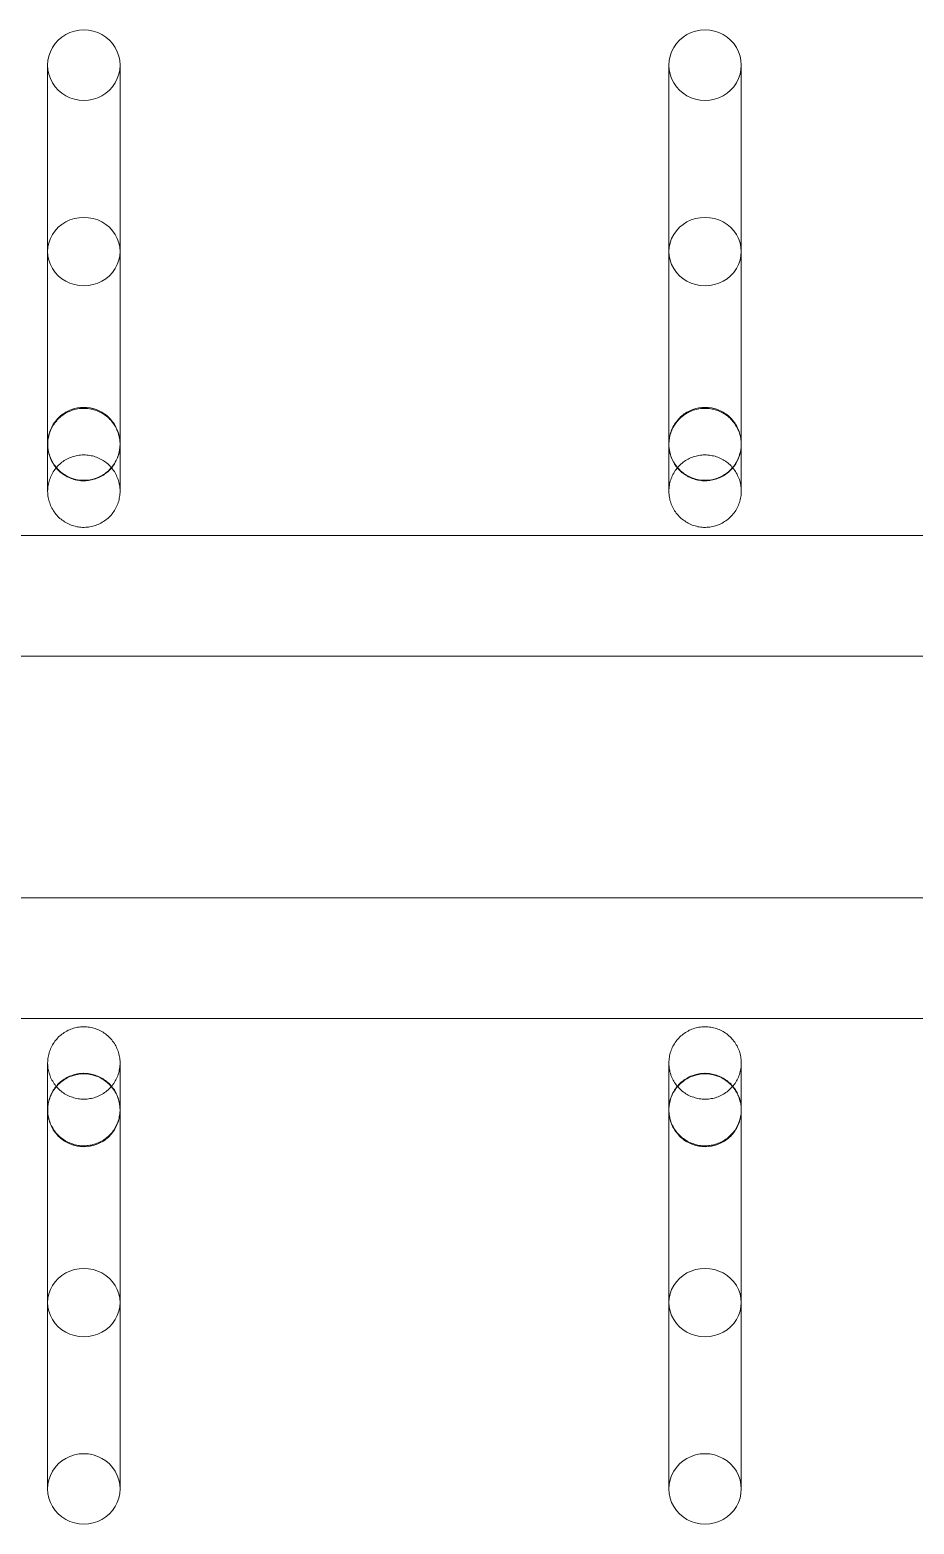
# Model space of a CAD drawing. Header units: millimetres. Extents: x -32954 to 151739, y -65671 to 56243.
# Drawn here: x -8346.2 to -8272.9, y -451.1 to -327.3 of the extents above; entities that cross this region are included whole.
import ezdxf

# ---------------------------------------------------------------- set-up
doc = ezdxf.new("R2010")
doc.units = ezdxf.units.MM
doc.layers.add('M-EQPM', color=7, linetype='Continuous', lineweight=9)

# ---------------------------------------------------------------- blocks, each defined once
blk = doc.blocks.new('М90_Вешалка гардеробная - М90_2_Вешалка гардеробная 38 крючков-8001155-О_ТХ_01')
at = {"layer": 'M-EQPM'}
for p, q in [((179.7, 59.49), (179.7, 57.21)), ((185.7, 57.21), (185.7, 59.49)), ((231.19, 59.49), (231.19, 57.21)), ((237.19, 57.21), (237.19, 59.49)), ((980, 20.52), (-980, 20.52)), ((-980, 20.52), (980, 20.52)), ((980, 20.52), (-980, 20.52)), ((-980, 20.52), (980, 20.52)), ((980, 10.52), (-980, 10.52)), ((-980, 10.52), (980, 10.52)), ((-980, -9.48), (980, -9.48)), ((-980, -9.48), (980, -9.48)), ((-980, -19.48), (980, -19.48)), ((-980, -19.48), (980, -19.48)), ((-980, -19.48), (980, -19.48)), ((-980, -19.48), (980, -19.48)), ((179.7, -56.17), (179.7, -58.45)), ((185.7, -58.45), (185.7, -56.17)), ((231.19, -56.17), (231.19, -58.45)), ((237.19, -58.45), (237.19, -56.17))]:
    blk.add_line(p, q, dxfattribs=at)
at = {"layer": 'M-EQPM', "flags": 128}
for points in [[(179.7, 28.06), (179.7, 28.08), (179.7, 28.11), (179.7, 28.17), (179.7, 28.25), (179.7, 28.36), (179.7, 28.49), (179.7, 28.64), (179.7, 28.81), (179.7, 29.01), (179.7, 29.23), (179.7, 29.47), (179.7, 29.73), (179.7, 30.02), (179.7, 30.32), (179.7, 30.64), (179.7, 30.99), (179.7, 31.35), (179.7, 31.73), (179.7, 32.13), (179.7, 32.54), (179.7, 32.97), (179.7, 33.42), (179.7, 33.88), (179.7, 34.36), (179.7, 34.85), (179.7, 35.35), (179.7, 35.87), (179.7, 36.4), (179.7, 36.93), (179.7, 37.48), (179.7, 38.03), (179.7, 38.6), (179.7, 39.17), (179.7, 39.74), (179.7, 40.32), (179.7, 40.9), (179.7, 41.49), (179.7, 42.08), (179.7, 42.67), (179.7, 43.26), (179.7, 43.85), (179.7, 44.44), (179.7, 45.02), (179.7, 45.61), (179.7, 46.18), (179.7, 46.76), (179.7, 47.32), (179.7, 47.88), (179.7, 48.43), (179.7, 48.97), (179.7, 49.51), (179.7, 50.03), (179.7, 50.54), (179.7, 51.04), (179.7, 51.52), (179.7, 51.99), (179.7, 52.45), (179.7, 52.89), (179.7, 53.31), (179.7, 53.72), (179.7, 54.11), (179.7, 54.48), (179.7, 54.83), (179.7, 55.17), (179.7, 55.48), (179.7, 55.78), (179.7, 56.05), (179.7, 56.3), (179.7, 56.53), (179.7, 56.74), (179.7, 56.93), (179.7, 57.09), (179.7, 57.21)], [(185.7, 57.21), (185.7, 57.06), (185.7, 56.89), (185.7, 56.7), (185.7, 56.49), (185.7, 56.25), (185.7, 56), (185.7, 55.72), (185.7, 55.42), (185.7, 55.1), (185.7, 54.76), (185.7, 54.41), (185.7, 54.03), (185.7, 53.64), (185.7, 53.23), (185.7, 52.8), (185.7, 52.36), (185.7, 51.9), (185.7, 51.42), (185.7, 50.94), (185.7, 50.44), (185.7, 49.92), (185.7, 49.4), (185.7, 48.87), (185.7, 48.32), (185.7, 47.77), (185.7, 47.21), (185.7, 46.64), (185.7, 46.07), (185.7, 45.49), (185.7, 44.91), (185.7, 44.32), (185.7, 43.73), (185.7, 43.14), (185.7, 42.55), (185.7, 41.96), (185.7, 41.37), (185.7, 40.79), (185.7, 40.2), (185.7, 39.62), (185.7, 39.05), (185.7, 38.48), (185.7, 37.92), (185.7, 37.37), (185.7, 36.82), (185.7, 36.29), (185.7, 35.76), (185.7, 35.25), (185.7, 34.75), (185.7, 34.26), (185.7, 33.79), (185.7, 33.33), (185.7, 32.89), (185.7, 32.46), (185.7, 32.04), (185.7, 31.65), (185.7, 31.27), (185.7, 30.91), (185.7, 30.58), (185.7, 30.26), (185.7, 29.96), (185.7, 29.68), (185.7, 29.42), (185.7, 29.18), (185.7, 28.97), (185.7, 28.78), (185.7, 28.61), (185.7, 28.46), (185.7, 28.33), (185.7, 28.23), (185.7, 28.16), (185.7, 28.1), (185.7, 28.07), (185.7, 28.06)], [(231.19, 28.06), (231.19, 28.08), (231.19, 28.11), (231.19, 28.17), (231.19, 28.25), (231.19, 28.36), (231.19, 28.49), (231.19, 28.64), (231.19, 28.81), (231.19, 29.01), (231.19, 29.23), (231.19, 29.47), (231.19, 29.73), (231.19, 30.02), (231.19, 30.32), (231.19, 30.64), (231.19, 30.99), (231.19, 31.35), (231.19, 31.73), (231.19, 32.13), (231.19, 32.54), (231.19, 32.97), (231.19, 33.42), (231.19, 33.88), (231.19, 34.36), (231.19, 34.85), (231.19, 35.35), (231.19, 35.87), (231.19, 36.4), (231.19, 36.93), (231.19, 37.48), (231.19, 38.03), (231.19, 38.6), (231.19, 39.17), (231.19, 39.74), (231.19, 40.32), (231.19, 40.9), (231.19, 41.49), (231.19, 42.08), (231.19, 42.67), (231.19, 43.26), (231.19, 43.85), (231.19, 44.44), (231.19, 45.02), (231.19, 45.61), (231.19, 46.18), (231.19, 46.76), (231.19, 47.32), (231.19, 47.88), (231.19, 48.43), (231.19, 48.97), (231.19, 49.51), (231.19, 50.03), (231.19, 50.54), (231.19, 51.04), (231.19, 51.52), (231.19, 51.99), (231.19, 52.45), (231.19, 52.89), (231.19, 53.31), (231.19, 53.72), (231.19, 54.11), (231.19, 54.48), (231.19, 54.83), (231.19, 55.17), (231.19, 55.48), (231.19, 55.78), (231.19, 56.05), (231.19, 56.3), (231.19, 56.53), (231.19, 56.74), (231.19, 56.93), (231.19, 57.09), (231.19, 57.21)], [(237.19, 57.21), (237.19, 57.06), (237.19, 56.89), (237.19, 56.7), (237.19, 56.49), (237.19, 56.25), (237.19, 56), (237.19, 55.72), (237.19, 55.42), (237.19, 55.1), (237.19, 54.76), (237.19, 54.41), (237.19, 54.03), (237.19, 53.64), (237.19, 53.23), (237.19, 52.8), (237.19, 52.36), (237.19, 51.9), (237.19, 51.42), (237.19, 50.94), (237.19, 50.44), (237.19, 49.92), (237.19, 49.4), (237.19, 48.87), (237.19, 48.32), (237.19, 47.77), (237.19, 47.21), (237.19, 46.64), (237.19, 46.07), (237.19, 45.49), (237.19, 44.91), (237.19, 44.32), (237.19, 43.73), (237.19, 43.14), (237.19, 42.55), (237.19, 41.96), (237.19, 41.37), (237.19, 40.79), (237.19, 40.2), (237.19, 39.62), (237.19, 39.05), (237.19, 38.48), (237.19, 37.92), (237.19, 37.37), (237.19, 36.82), (237.19, 36.29), (237.19, 35.76), (237.19, 35.25), (237.19, 34.75), (237.19, 34.26), (237.19, 33.79), (237.19, 33.33), (237.19, 32.89), (237.19, 32.46), (237.19, 32.04), (237.19, 31.65), (237.19, 31.27), (237.19, 30.91), (237.19, 30.58), (237.19, 30.26), (237.19, 29.96), (237.19, 29.68), (237.19, 29.42), (237.19, 29.18), (237.19, 28.97), (237.19, 28.78), (237.19, 28.61), (237.19, 28.46), (237.19, 28.33), (237.19, 28.23), (237.19, 28.16), (237.19, 28.1), (237.19, 28.07), (237.19, 28.06)], [(179.7, 44.05), (179.7, 39.66), (179.7, 35.81), (179.7, 32.51), (179.7, 29.75), (179.7, 27.54), (179.7, 25.89), (179.7, 24.79), (179.7, 24.26), (179.7, 24.2)], [(185.7, 24.2), (185.7, 24.48), (185.7, 25.32), (185.7, 26.72), (185.7, 28.68), (185.7, 31.19), (185.7, 34.25), (185.7, 37.86), (185.7, 42), (185.7, 44.05)], [(231.19, 44.05), (231.19, 39.66), (231.19, 35.81), (231.19, 32.51), (231.19, 29.75), (231.19, 27.54), (231.19, 25.89), (231.19, 24.79), (231.19, 24.26), (231.19, 24.2)], [(237.19, 24.2), (237.19, 24.48), (237.19, 25.32), (237.19, 26.72), (237.19, 28.68), (237.19, 31.19), (237.19, 34.25), (237.19, 37.86), (237.19, 42), (237.19, 44.05)], [(179.7, 28.06), (179.71, 28.18), (179.71, 28.3), (179.72, 28.42), (179.74, 28.54), (179.76, 28.66), (179.79, 28.78), (179.82, 28.89), (179.85, 29.01), (179.9, 29.12), (179.94, 29.23), (179.99, 29.34), (180.04, 29.45), (180.1, 29.55), (180.16, 29.66), (180.23, 29.76), (180.3, 29.86), (180.37, 29.95), (180.45, 30.04), (180.53, 30.13), (180.61, 30.22), (180.7, 30.3), (180.79, 30.38), (180.89, 30.45), (180.98, 30.52), (181.08, 30.59), (181.18, 30.65), (181.29, 30.71), (181.4, 30.76), (181.5, 30.81), (181.62, 30.86), (181.73, 30.9), (181.84, 30.94), (181.96, 30.97), (182.07, 31), (182.19, 31.02), (182.31, 31.04), (182.43, 31.05), (182.55, 31.06), (182.67, 31.06), (182.7, 31.06)], [(182.7, 31.06), (182.82, 31.06), (182.94, 31.05), (183.06, 31.04), (183.18, 31.03), (183.3, 31), (183.42, 30.98), (183.53, 30.95), (183.65, 30.91), (183.76, 30.87), (183.87, 30.83), (183.98, 30.78), (184.09, 30.72), (184.19, 30.67), (184.3, 30.61), (184.4, 30.54), (184.49, 30.47), (184.59, 30.4), (184.68, 30.32), (184.77, 30.24), (184.85, 30.15), (184.94, 30.07), (185.01, 29.97), (185.09, 29.88), (185.16, 29.78), (185.23, 29.68), (185.29, 29.58), (185.35, 29.48), (185.4, 29.37), (185.45, 29.26), (185.5, 29.15), (185.54, 29.04), (185.58, 28.92), (185.61, 28.81), (185.64, 28.69), (185.66, 28.57), (185.68, 28.45), (185.69, 28.34), (185.7, 28.22), (185.7, 28.1), (185.7, 28.06)], [(231.19, 28.06), (231.19, 28.18), (231.2, 28.3), (231.21, 28.42), (231.23, 28.54), (231.25, 28.66), (231.28, 28.78), (231.31, 28.89), (231.34, 29.01), (231.38, 29.12), (231.43, 29.23), (231.47, 29.34), (231.53, 29.45), (231.59, 29.55), (231.65, 29.66), (231.71, 29.76), (231.78, 29.86), (231.86, 29.95), (231.93, 30.04), (232.01, 30.13), (232.1, 30.22), (232.19, 30.3), (232.28, 30.38), (232.37, 30.45), (232.47, 30.52), (232.57, 30.59), (232.67, 30.65), (232.78, 30.71), (232.88, 30.76), (232.99, 30.81), (233.1, 30.86), (233.21, 30.9), (233.33, 30.94), (233.44, 30.97), (233.56, 31), (233.68, 31.02), (233.8, 31.04), (233.92, 31.05), (234.04, 31.06), (234.16, 31.06), (234.19, 31.06)], [(234.19, 31.06), (234.31, 31.06), (234.43, 31.05), (234.55, 31.04), (234.67, 31.03), (234.79, 31), (234.9, 30.98), (235.02, 30.95), (235.13, 30.91), (235.25, 30.87), (235.36, 30.83), (235.47, 30.78), (235.57, 30.72), (235.68, 30.67), (235.78, 30.61), (235.88, 30.54), (235.98, 30.47), (236.08, 30.4), (236.17, 30.32), (236.26, 30.24), (236.34, 30.15), (236.42, 30.07), (236.5, 29.97), (236.58, 29.88), (236.65, 29.78), (236.71, 29.68), (236.78, 29.58), (236.84, 29.48), (236.89, 29.37), (236.94, 29.26), (236.99, 29.15), (237.03, 29.04), (237.06, 28.92), (237.1, 28.81), (237.12, 28.69), (237.15, 28.57), (237.16, 28.45), (237.18, 28.34), (237.19, 28.22), (237.19, 28.1), (237.19, 28.06)], [(179.7, 28.12), (179.7, 28.08), (179.7, 28.06)], [(179.7, 24.2), (179.7, 24.48), (179.7, 25.32), (179.7, 26.72), (179.7, 28.12)], [(182.7, 25.06), (182.58, 25.07), (182.46, 25.07), (182.34, 25.09), (182.22, 25.1), (182.11, 25.12), (181.99, 25.15), (181.87, 25.18), (181.76, 25.22), (181.65, 25.26), (181.53, 25.3), (181.42, 25.35), (181.32, 25.4), (181.21, 25.46), (181.11, 25.52), (181.01, 25.59), (180.91, 25.66), (180.82, 25.73), (180.72, 25.81), (180.64, 25.89), (180.55, 25.97), (180.47, 26.06), (180.39, 26.15), (180.32, 26.25), (180.25, 26.34), (180.18, 26.44), (180.12, 26.54), (180.06, 26.65), (180, 26.76), (179.95, 26.87), (179.91, 26.98), (179.87, 27.09), (179.83, 27.2), (179.8, 27.32), (179.77, 27.44), (179.75, 27.55), (179.73, 27.67), (179.72, 27.79), (179.71, 27.91), (179.7, 28.03), (179.7, 28.06)], [(185.7, 28.06), (185.7, 27.94), (185.69, 27.82), (185.68, 27.7), (185.66, 27.59), (185.64, 27.47), (185.62, 27.35), (185.59, 27.23), (185.55, 27.12), (185.51, 27.01), (185.47, 26.9), (185.42, 26.79), (185.36, 26.68), (185.31, 26.57), (185.24, 26.47), (185.18, 26.37), (185.11, 26.27), (185.04, 26.18), (184.96, 26.09), (184.88, 26), (184.79, 25.91), (184.71, 25.83), (184.61, 25.75), (184.52, 25.68), (184.42, 25.61), (184.32, 25.54), (184.22, 25.48), (184.12, 25.42), (184.01, 25.36), (183.9, 25.31), (183.79, 25.27), (183.68, 25.23), (183.56, 25.19), (183.45, 25.16), (183.33, 25.13), (183.21, 25.11), (183.09, 25.09), (182.97, 25.08), (182.86, 25.07), (182.74, 25.06), (182.7, 25.06)], [(185.7, 28.06), (185.7, 28.08), (185.7, 28.11), (185.7, 28.12)], [(185.7, 28.12), (185.7, 26.31), (185.7, 25.05), (185.7, 24.36), (185.7, 24.2)], [(231.19, 28.12), (231.19, 28.08), (231.19, 28.06)], [(231.19, 24.2), (231.19, 24.48), (231.19, 25.32), (231.19, 26.72), (231.19, 28.12)], [(234.19, 25.06), (234.07, 25.07), (233.95, 25.07), (233.83, 25.09), (233.71, 25.1), (233.59, 25.12), (233.48, 25.15), (233.36, 25.18), (233.25, 25.22), (233.13, 25.26), (233.02, 25.3), (232.91, 25.35), (232.8, 25.4), (232.7, 25.46), (232.6, 25.52), (232.5, 25.59), (232.4, 25.66), (232.3, 25.73), (232.21, 25.81), (232.12, 25.89), (232.04, 25.97), (231.96, 26.06), (231.88, 26.15), (231.8, 26.25), (231.73, 26.34), (231.66, 26.44), (231.6, 26.54), (231.54, 26.65), (231.49, 26.76), (231.44, 26.87), (231.39, 26.98), (231.35, 27.09), (231.32, 27.2), (231.28, 27.32), (231.26, 27.44), (231.23, 27.55), (231.21, 27.67), (231.2, 27.79), (231.19, 27.91), (231.19, 28.03), (231.19, 28.06)], [(237.19, 28.06), (237.19, 27.94), (237.18, 27.82), (237.17, 27.7), (237.15, 27.59), (237.13, 27.47), (237.1, 27.35), (237.07, 27.23), (237.04, 27.12), (237, 27.01), (236.95, 26.9), (236.9, 26.79), (236.85, 26.68), (236.79, 26.57), (236.73, 26.47), (236.67, 26.37), (236.6, 26.27), (236.52, 26.18), (236.44, 26.09), (236.36, 26), (236.28, 25.91), (236.19, 25.83), (236.1, 25.75), (236.01, 25.68), (235.91, 25.61), (235.81, 25.54), (235.71, 25.48), (235.6, 25.42), (235.5, 25.36), (235.39, 25.31), (235.28, 25.27), (235.16, 25.23), (235.05, 25.19), (234.93, 25.16), (234.82, 25.13), (234.7, 25.11), (234.58, 25.09), (234.46, 25.08), (234.34, 25.07), (234.22, 25.06), (234.19, 25.06)], [(237.19, 28.06), (237.19, 28.08), (237.19, 28.11), (237.19, 28.12)], [(237.19, 28.12), (237.19, 26.31), (237.19, 25.05), (237.19, 24.36), (237.19, 24.2)], [(179.7, 24.2), (179.71, 24.32), (179.71, 24.44), (179.72, 24.56), (179.74, 24.68), (179.76, 24.8), (179.79, 24.92), (179.82, 25.03), (179.85, 25.15), (179.9, 25.26), (179.94, 25.37), (179.99, 25.48), (180.04, 25.59), (180.1, 25.69), (180.16, 25.8), (180.23, 25.9), (180.3, 25.99), (180.37, 26.09), (180.45, 26.18), (180.53, 26.27), (180.61, 26.35), (180.7, 26.44), (180.79, 26.51), (180.89, 26.59), (180.98, 26.66), (181.08, 26.73), (181.18, 26.79), (181.29, 26.85), (181.4, 26.9), (181.5, 26.95), (181.62, 27), (181.73, 27.04), (181.84, 27.08), (181.96, 27.11), (182.07, 27.14), (182.19, 27.16), (182.31, 27.18), (182.43, 27.19), (182.55, 27.2), (182.67, 27.2), (182.7, 27.2)], [(182.7, 27.2), (182.82, 27.2), (182.94, 27.19), (183.06, 27.18), (183.18, 27.16), (183.3, 27.14), (183.42, 27.12), (183.53, 27.09), (183.65, 27.05), (183.76, 27.01), (183.87, 26.97), (183.98, 26.92), (184.09, 26.86), (184.19, 26.81), (184.3, 26.74), (184.4, 26.68), (184.49, 26.61), (184.59, 26.54), (184.68, 26.46), (184.77, 26.38), (184.85, 26.29), (184.94, 26.2), (185.01, 26.11), (185.09, 26.02), (185.16, 25.92), (185.23, 25.82), (185.29, 25.72), (185.35, 25.62), (185.4, 25.51), (185.45, 25.4), (185.5, 25.29), (185.54, 25.18), (185.58, 25.06), (185.61, 24.95), (185.64, 24.83), (185.66, 24.71), (185.68, 24.59), (185.69, 24.47), (185.7, 24.35), (185.7, 24.23), (185.7, 24.2)], [(231.19, 24.2), (231.19, 24.32), (231.2, 24.44), (231.21, 24.56), (231.23, 24.68), (231.25, 24.8), (231.28, 24.92), (231.31, 25.03), (231.34, 25.15), (231.38, 25.26), (231.43, 25.37), (231.47, 25.48), (231.53, 25.59), (231.59, 25.69), (231.65, 25.8), (231.71, 25.9), (231.78, 25.99), (231.86, 26.09), (231.93, 26.18), (232.01, 26.27), (232.1, 26.35), (232.19, 26.44), (232.28, 26.51), (232.37, 26.59), (232.47, 26.66), (232.57, 26.73), (232.67, 26.79), (232.78, 26.85), (232.88, 26.9), (232.99, 26.95), (233.1, 27), (233.21, 27.04), (233.33, 27.08), (233.44, 27.11), (233.56, 27.14), (233.68, 27.16), (233.8, 27.18), (233.92, 27.19), (234.04, 27.2), (234.16, 27.2), (234.19, 27.2)], [(234.19, 27.2), (234.31, 27.2), (234.43, 27.19), (234.55, 27.18), (234.67, 27.16), (234.79, 27.14), (234.9, 27.12), (235.02, 27.09), (235.13, 27.05), (235.25, 27.01), (235.36, 26.97), (235.47, 26.92), (235.57, 26.86), (235.68, 26.81), (235.78, 26.74), (235.88, 26.68), (235.98, 26.61), (236.08, 26.54), (236.17, 26.46), (236.26, 26.38), (236.34, 26.29), (236.42, 26.2), (236.5, 26.11), (236.58, 26.02), (236.65, 25.92), (236.71, 25.82), (236.78, 25.72), (236.84, 25.62), (236.89, 25.51), (236.94, 25.4), (236.99, 25.29), (237.03, 25.18), (237.06, 25.06), (237.1, 24.95), (237.12, 24.83), (237.15, 24.71), (237.16, 24.59), (237.18, 24.47), (237.19, 24.35), (237.19, 24.23), (237.19, 24.2)], [(182.7, 21.2), (182.58, 21.2), (182.46, 21.21), (182.34, 21.22), (182.22, 21.24), (182.11, 21.26), (181.99, 21.29), (181.87, 21.32), (181.76, 21.35), (181.65, 21.39), (181.53, 21.44), (181.42, 21.49), (181.32, 21.54), (181.21, 21.6), (181.11, 21.66), (181.01, 21.73), (180.91, 21.8), (180.82, 21.87), (180.72, 21.95), (180.64, 22.03), (180.55, 22.11), (180.47, 22.2), (180.39, 22.29), (180.32, 22.38), (180.25, 22.48), (180.18, 22.58), (180.12, 22.68), (180.06, 22.79), (180, 22.9), (179.95, 23), (179.91, 23.12), (179.87, 23.23), (179.83, 23.34), (179.8, 23.46), (179.77, 23.57), (179.75, 23.69), (179.73, 23.81), (179.72, 23.93), (179.71, 24.05), (179.7, 24.17), (179.7, 24.2)], [(185.7, 24.2), (185.7, 24.08), (185.69, 23.96), (185.68, 23.84), (185.66, 23.72), (185.64, 23.61), (185.62, 23.49), (185.59, 23.37), (185.55, 23.26), (185.51, 23.15), (185.47, 23.03), (185.42, 22.92), (185.36, 22.82), (185.31, 22.71), (185.24, 22.61), (185.18, 22.51), (185.11, 22.41), (185.04, 22.32), (184.96, 22.22), (184.88, 22.14), (184.79, 22.05), (184.71, 21.97), (184.61, 21.89), (184.52, 21.82), (184.42, 21.74), (184.32, 21.68), (184.22, 21.62), (184.12, 21.56), (184.01, 21.5), (183.9, 21.45), (183.79, 21.41), (183.68, 21.36), (183.56, 21.33), (183.45, 21.3), (183.33, 21.27), (183.21, 21.25), (183.09, 21.23), (182.97, 21.21), (182.86, 21.21), (182.74, 21.2), (182.7, 21.2)], [(234.19, 21.2), (234.07, 21.2), (233.95, 21.21), (233.83, 21.22), (233.71, 21.24), (233.59, 21.26), (233.48, 21.29), (233.36, 21.32), (233.25, 21.35), (233.13, 21.39), (233.02, 21.44), (232.91, 21.49), (232.8, 21.54), (232.7, 21.6), (232.6, 21.66), (232.5, 21.73), (232.4, 21.8), (232.3, 21.87), (232.21, 21.95), (232.12, 22.03), (232.04, 22.11), (231.96, 22.2), (231.88, 22.29), (231.8, 22.38), (231.73, 22.48), (231.66, 22.58), (231.6, 22.68), (231.54, 22.79), (231.49, 22.9), (231.44, 23), (231.39, 23.12), (231.35, 23.23), (231.32, 23.34), (231.28, 23.46), (231.26, 23.57), (231.23, 23.69), (231.21, 23.81), (231.2, 23.93), (231.19, 24.05), (231.19, 24.17), (231.19, 24.2)], [(237.19, 24.2), (237.19, 24.08), (237.18, 23.96), (237.17, 23.84), (237.15, 23.72), (237.13, 23.61), (237.1, 23.49), (237.07, 23.37), (237.04, 23.26), (237, 23.15), (236.95, 23.03), (236.9, 22.92), (236.85, 22.82), (236.79, 22.71), (236.73, 22.61), (236.67, 22.51), (236.6, 22.41), (236.52, 22.32), (236.44, 22.22), (236.36, 22.14), (236.28, 22.05), (236.19, 21.97), (236.1, 21.89), (236.01, 21.82), (235.91, 21.74), (235.81, 21.68), (235.71, 21.62), (235.6, 21.56), (235.5, 21.5), (235.39, 21.45), (235.28, 21.41), (235.16, 21.36), (235.05, 21.33), (234.93, 21.3), (234.82, 21.27), (234.7, 21.25), (234.58, 21.23), (234.46, 21.21), (234.34, 21.21), (234.22, 21.2), (234.19, 21.2)], [(179.7, -23.16), (179.71, -23.04), (179.71, -22.92), (179.72, -22.8), (179.74, -22.69), (179.76, -22.57), (179.79, -22.45), (179.82, -22.33), (179.85, -22.22), (179.9, -22.11), (179.94, -22), (179.99, -21.89), (180.04, -21.78), (180.1, -21.67), (180.16, -21.57), (180.23, -21.47), (180.3, -21.37), (180.37, -21.28), (180.45, -21.19), (180.53, -21.1), (180.61, -21.01), (180.7, -20.93), (180.79, -20.85), (180.89, -20.78), (180.98, -20.71), (181.08, -20.64), (181.18, -20.58), (181.29, -20.52), (181.4, -20.46), (181.5, -20.41), (181.62, -20.37), (181.73, -20.33), (181.84, -20.29), (181.96, -20.26), (182.07, -20.23), (182.19, -20.21), (182.31, -20.19), (182.43, -20.18), (182.55, -20.17), (182.67, -20.16), (182.7, -20.16)], [(182.7, -20.16), (182.82, -20.17), (182.94, -20.17), (183.06, -20.19), (183.18, -20.2), (183.3, -20.22), (183.42, -20.25), (183.53, -20.28), (183.65, -20.32), (183.76, -20.36), (183.87, -20.4), (183.98, -20.45), (184.09, -20.5), (184.19, -20.56), (184.3, -20.62), (184.4, -20.69), (184.49, -20.76), (184.59, -20.83), (184.68, -20.91), (184.77, -20.99), (184.85, -21.07), (184.94, -21.16), (185.01, -21.25), (185.09, -21.35), (185.16, -21.44), (185.23, -21.54), (185.29, -21.65), (185.35, -21.75), (185.4, -21.86), (185.45, -21.97), (185.5, -22.08), (185.54, -22.19), (185.58, -22.3), (185.61, -22.42), (185.64, -22.54), (185.66, -22.65), (185.68, -22.77), (185.69, -22.89), (185.7, -23.01), (185.7, -23.13), (185.7, -23.16)], [(231.19, -23.16), (231.19, -23.04), (231.2, -22.92), (231.21, -22.8), (231.23, -22.69), (231.25, -22.57), (231.28, -22.45), (231.31, -22.33), (231.34, -22.22), (231.38, -22.11), (231.43, -22), (231.47, -21.89), (231.53, -21.78), (231.59, -21.67), (231.65, -21.57), (231.71, -21.47), (231.78, -21.37), (231.86, -21.28), (231.93, -21.19), (232.01, -21.1), (232.1, -21.01), (232.19, -20.93), (232.28, -20.85), (232.37, -20.78), (232.47, -20.71), (232.57, -20.64), (232.67, -20.58), (232.78, -20.52), (232.88, -20.46), (232.99, -20.41), (233.1, -20.37), (233.21, -20.33), (233.33, -20.29), (233.44, -20.26), (233.56, -20.23), (233.68, -20.21), (233.8, -20.19), (233.92, -20.18), (234.04, -20.17), (234.16, -20.16), (234.19, -20.16)], [(234.19, -20.16), (234.31, -20.17), (234.43, -20.17), (234.55, -20.19), (234.67, -20.2), (234.79, -20.22), (234.9, -20.25), (235.02, -20.28), (235.13, -20.32), (235.25, -20.36), (235.36, -20.4), (235.47, -20.45), (235.57, -20.5), (235.68, -20.56), (235.78, -20.62), (235.88, -20.69), (235.98, -20.76), (236.08, -20.83), (236.17, -20.91), (236.26, -20.99), (236.34, -21.07), (236.42, -21.16), (236.5, -21.25), (236.58, -21.35), (236.65, -21.44), (236.71, -21.54), (236.78, -21.65), (236.84, -21.75), (236.89, -21.86), (236.94, -21.97), (236.99, -22.08), (237.03, -22.19), (237.06, -22.3), (237.1, -22.42), (237.12, -22.54), (237.15, -22.65), (237.16, -22.77), (237.18, -22.89), (237.19, -23.01), (237.19, -23.13), (237.19, -23.16)], [(182.7, -26.16), (182.58, -26.16), (182.46, -26.15), (182.34, -26.14), (182.22, -26.13), (182.11, -26.1), (181.99, -26.08), (181.87, -26.05), (181.76, -26.01), (181.65, -25.97), (181.53, -25.93), (181.42, -25.88), (181.32, -25.82), (181.21, -25.77), (181.11, -25.71), (181.01, -25.64), (180.91, -25.57), (180.82, -25.5), (180.72, -25.42), (180.64, -25.34), (180.55, -25.25), (180.47, -25.17), (180.39, -25.08), (180.32, -24.98), (180.25, -24.88), (180.18, -24.78), (180.12, -24.68), (180.06, -24.58), (180, -24.47), (179.95, -24.36), (179.91, -24.25), (179.87, -24.14), (179.83, -24.02), (179.8, -23.91), (179.77, -23.79), (179.75, -23.67), (179.73, -23.56), (179.72, -23.44), (179.71, -23.32), (179.7, -23.2), (179.7, -23.16)], [(179.7, -27.08), (179.7, -25.27), (179.7, -24.01), (179.7, -23.32), (179.7, -23.16)], [(179.7, -23.16), (179.7, -23.44), (179.7, -24.29), (179.7, -25.69), (179.7, -27.64), (179.7, -30.15), (179.7, -33.21), (179.7, -36.82), (179.7, -40.96), (179.7, -43.01)], [(185.7, -23.16), (185.7, -23.28), (185.69, -23.4), (185.68, -23.52), (185.66, -23.64), (185.64, -23.76), (185.62, -23.88), (185.59, -23.99), (185.55, -24.11), (185.51, -24.22), (185.47, -24.33), (185.42, -24.44), (185.36, -24.55), (185.31, -24.65), (185.24, -24.76), (185.18, -24.86), (185.11, -24.96), (185.04, -25.05), (184.96, -25.14), (184.88, -25.23), (184.79, -25.32), (184.71, -25.4), (184.61, -25.48), (184.52, -25.55), (184.42, -25.62), (184.32, -25.69), (184.22, -25.75), (184.12, -25.81), (184.01, -25.86), (183.9, -25.91), (183.79, -25.96), (183.68, -26), (183.56, -26.04), (183.45, -26.07), (183.33, -26.1), (183.21, -26.12), (183.09, -26.14), (182.97, -26.15), (182.86, -26.16), (182.74, -26.16), (182.7, -26.16)], [(185.7, -43.01), (185.7, -38.62), (185.7, -34.77), (185.7, -31.47), (185.7, -28.71), (185.7, -26.5), (185.7, -24.85), (185.7, -23.75), (185.7, -23.22), (185.7, -23.16)], [(185.7, -23.16), (185.7, -23.44), (185.7, -24.29), (185.7, -25.69), (185.7, -27.08)], [(234.19, -26.16), (234.07, -26.16), (233.95, -26.15), (233.83, -26.14), (233.71, -26.13), (233.59, -26.1), (233.48, -26.08), (233.36, -26.05), (233.25, -26.01), (233.13, -25.97), (233.02, -25.93), (232.91, -25.88), (232.8, -25.82), (232.7, -25.77), (232.6, -25.71), (232.5, -25.64), (232.4, -25.57), (232.3, -25.5), (232.21, -25.42), (232.12, -25.34), (232.04, -25.25), (231.96, -25.17), (231.88, -25.08), (231.8, -24.98), (231.73, -24.88), (231.66, -24.78), (231.6, -24.68), (231.54, -24.58), (231.49, -24.47), (231.44, -24.36), (231.39, -24.25), (231.35, -24.14), (231.32, -24.02), (231.28, -23.91), (231.26, -23.79), (231.23, -23.67), (231.21, -23.56), (231.2, -23.44), (231.19, -23.32), (231.19, -23.2), (231.19, -23.16)], [(231.19, -27.08), (231.19, -25.27), (231.19, -24.01), (231.19, -23.32), (231.19, -23.16)], [(231.19, -23.16), (231.19, -23.44), (231.19, -24.29), (231.19, -25.69), (231.19, -27.64), (231.19, -30.15), (231.19, -33.21), (231.19, -36.82), (231.19, -40.96), (231.19, -43.01)], [(237.19, -23.16), (237.19, -23.28), (237.18, -23.4), (237.17, -23.52), (237.15, -23.64), (237.13, -23.76), (237.1, -23.88), (237.07, -23.99), (237.04, -24.11), (237, -24.22), (236.95, -24.33), (236.9, -24.44), (236.85, -24.55), (236.79, -24.65), (236.73, -24.76), (236.67, -24.86), (236.6, -24.96), (236.52, -25.05), (236.44, -25.14), (236.36, -25.23), (236.28, -25.32), (236.19, -25.4), (236.1, -25.48), (236.01, -25.55), (235.91, -25.62), (235.81, -25.69), (235.71, -25.75), (235.6, -25.81), (235.5, -25.86), (235.39, -25.91), (235.28, -25.96), (235.16, -26), (235.05, -26.04), (234.93, -26.07), (234.82, -26.1), (234.7, -26.12), (234.58, -26.14), (234.46, -26.15), (234.34, -26.16), (234.22, -26.16), (234.19, -26.16)], [(237.19, -43.01), (237.19, -38.62), (237.19, -34.77), (237.19, -31.47), (237.19, -28.71), (237.19, -26.5), (237.19, -24.85), (237.19, -23.75), (237.19, -23.22), (237.19, -23.16)], [(237.19, -23.16), (237.19, -23.44), (237.19, -24.29), (237.19, -25.69), (237.19, -27.08)], [(179.7, -27.02), (179.71, -26.9), (179.71, -26.79), (179.72, -26.67), (179.74, -26.55), (179.76, -26.43), (179.79, -26.31), (179.82, -26.2), (179.85, -26.08), (179.9, -25.97), (179.94, -25.86), (179.99, -25.75), (180.04, -25.64), (180.1, -25.53), (180.16, -25.43), (180.23, -25.33), (180.3, -25.23), (180.37, -25.14), (180.45, -25.05), (180.53, -24.96), (180.61, -24.87), (180.7, -24.79), (180.79, -24.71), (180.89, -24.64), (180.98, -24.57), (181.08, -24.5), (181.18, -24.44), (181.29, -24.38), (181.4, -24.32), (181.5, -24.27), (181.62, -24.23), (181.73, -24.19), (181.84, -24.15), (181.96, -24.12), (182.07, -24.09), (182.19, -24.07), (182.31, -24.05), (182.43, -24.04), (182.55, -24.03), (182.67, -24.03), (182.7, -24.02)], [(182.7, -24.02), (182.82, -24.03), (182.94, -24.03), (183.06, -24.05), (183.18, -24.06), (183.3, -24.08), (183.42, -24.11), (183.53, -24.14), (183.65, -24.18), (183.76, -24.22), (183.87, -24.26), (183.98, -24.31), (184.09, -24.36), (184.19, -24.42), (184.3, -24.48), (184.4, -24.55), (184.49, -24.62), (184.59, -24.69), (184.68, -24.77), (184.77, -24.85), (184.85, -24.93), (184.94, -25.02), (185.01, -25.11), (185.09, -25.21), (185.16, -25.3), (185.23, -25.4), (185.29, -25.51), (185.35, -25.61), (185.4, -25.72), (185.45, -25.83), (185.5, -25.94), (185.54, -26.05), (185.58, -26.16), (185.61, -26.28), (185.64, -26.4), (185.66, -26.52), (185.68, -26.63), (185.69, -26.75), (185.7, -26.87), (185.7, -26.99), (185.7, -27.02)], [(231.19, -27.02), (231.19, -26.9), (231.2, -26.79), (231.21, -26.67), (231.23, -26.55), (231.25, -26.43), (231.28, -26.31), (231.31, -26.2), (231.34, -26.08), (231.38, -25.97), (231.43, -25.86), (231.47, -25.75), (231.53, -25.64), (231.59, -25.53), (231.65, -25.43), (231.71, -25.33), (231.78, -25.23), (231.86, -25.14), (231.93, -25.05), (232.01, -24.96), (232.1, -24.87), (232.19, -24.79), (232.28, -24.71), (232.37, -24.64), (232.47, -24.57), (232.57, -24.5), (232.67, -24.44), (232.78, -24.38), (232.88, -24.32), (232.99, -24.27), (233.1, -24.23), (233.21, -24.19), (233.33, -24.15), (233.44, -24.12), (233.56, -24.09), (233.68, -24.07), (233.8, -24.05), (233.92, -24.04), (234.04, -24.03), (234.16, -24.03), (234.19, -24.02)], [(234.19, -24.02), (234.31, -24.03), (234.43, -24.03), (234.55, -24.05), (234.67, -24.06), (234.79, -24.08), (234.9, -24.11), (235.02, -24.14), (235.13, -24.18), (235.25, -24.22), (235.36, -24.26), (235.47, -24.31), (235.57, -24.36), (235.68, -24.42), (235.78, -24.48), (235.88, -24.55), (235.98, -24.62), (236.08, -24.69), (236.17, -24.77), (236.26, -24.85), (236.34, -24.93), (236.42, -25.02), (236.5, -25.11), (236.58, -25.21), (236.65, -25.3), (236.71, -25.4), (236.78, -25.51), (236.84, -25.61), (236.89, -25.72), (236.94, -25.83), (236.99, -25.94), (237.03, -26.05), (237.06, -26.16), (237.1, -26.28), (237.12, -26.4), (237.15, -26.52), (237.16, -26.63), (237.18, -26.75), (237.19, -26.87), (237.19, -26.99), (237.19, -27.02)], [(182.7, -30.02), (182.58, -30.02), (182.46, -30.02), (182.34, -30), (182.22, -29.99), (182.11, -29.97), (181.99, -29.94), (181.87, -29.91), (181.76, -29.87), (181.65, -29.83), (181.53, -29.79), (181.42, -29.74), (181.32, -29.69), (181.21, -29.63), (181.11, -29.57), (181.01, -29.5), (180.91, -29.43), (180.82, -29.36), (180.72, -29.28), (180.64, -29.2), (180.55, -29.12), (180.47, -29.03), (180.39, -28.94), (180.32, -28.84), (180.25, -28.75), (180.18, -28.65), (180.12, -28.54), (180.06, -28.44), (180, -28.33), (179.95, -28.22), (179.91, -28.11), (179.87, -28), (179.83, -27.89), (179.8, -27.77), (179.77, -27.65), (179.75, -27.53), (179.73, -27.42), (179.72, -27.3), (179.71, -27.18), (179.7, -27.06), (179.7, -27.02)], [(179.7, -56.17), (179.7, -56.02), (179.7, -55.86), (179.7, -55.66), (179.7, -55.45), (179.7, -55.22), (179.7, -54.96), (179.7, -54.68), (179.7, -54.38), (179.7, -54.06), (179.7, -53.73), (179.7, -53.37), (179.7, -52.99), (179.7, -52.6), (179.7, -52.19), (179.7, -51.76), (179.7, -51.32), (179.7, -50.86), (179.7, -50.38), (179.7, -49.9), (179.7, -49.4), (179.7, -48.88), (179.7, -48.36), (179.7, -47.83), (179.7, -47.28), (179.7, -46.73), (179.7, -46.17), (179.7, -45.6), (179.7, -45.03), (179.7, -44.45), (179.7, -43.87), (179.7, -43.28), (179.7, -42.69), (179.7, -42.1), (179.7, -41.51), (179.7, -40.92), (179.7, -40.33), (179.7, -39.75), (179.7, -39.16), (179.7, -38.58), (179.7, -38.01), (179.7, -37.44), (179.7, -36.88), (179.7, -36.33), (179.7, -35.79), (179.7, -35.25), (179.7, -34.73), (179.7, -34.21), (179.7, -33.71), (179.7, -33.22), (179.7, -32.75), (179.7, -32.29), (179.7, -31.85), (179.7, -31.42), (179.7, -31.01), (179.7, -30.61), (179.7, -30.23), (179.7, -29.88), (179.7, -29.54), (179.7, -29.22), (179.7, -28.92), (179.7, -28.64), (179.7, -28.38), (179.7, -28.14), (179.7, -27.93), (179.7, -27.74), (179.7, -27.57), (179.7, -27.42), (179.7, -27.3), (179.7, -27.19), (179.7, -27.12), (179.7, -27.06), (179.7, -27.03), (179.7, -27.02)], [(179.7, -27.02), (179.7, -27.04), (179.7, -27.07), (179.7, -27.08)], [(185.7, -27.02), (185.7, -27.14), (185.69, -27.26), (185.68, -27.38), (185.66, -27.5), (185.64, -27.62), (185.62, -27.74), (185.59, -27.85), (185.55, -27.97), (185.51, -28.08), (185.47, -28.19), (185.42, -28.3), (185.36, -28.41), (185.31, -28.52), (185.24, -28.62), (185.18, -28.72), (185.11, -28.82), (185.04, -28.91), (184.96, -29), (184.88, -29.09), (184.79, -29.18), (184.71, -29.26), (184.61, -29.34), (184.52, -29.41), (184.42, -29.48), (184.32, -29.55), (184.22, -29.61), (184.12, -29.67), (184.01, -29.73), (183.9, -29.78), (183.79, -29.82), (183.68, -29.86), (183.56, -29.9), (183.45, -29.93), (183.33, -29.96), (183.21, -29.98), (183.09, -30), (182.97, -30.01), (182.86, -30.02), (182.74, -30.02), (182.7, -30.02)], [(185.7, -27.02), (185.7, -27.04), (185.7, -27.07), (185.7, -27.13), (185.7, -27.21), (185.7, -27.32), (185.7, -27.45), (185.7, -27.6), (185.7, -27.77), (185.7, -27.97), (185.7, -28.19), (185.7, -28.43), (185.7, -28.69), (185.7, -28.98), (185.7, -29.28), (185.7, -29.6), (185.7, -29.95), (185.7, -30.31), (185.7, -30.69), (185.7, -31.09), (185.7, -31.5), (185.7, -31.94), (185.7, -32.38), (185.7, -32.85), (185.7, -33.32), (185.7, -33.81), (185.7, -34.32), (185.7, -34.83), (185.7, -35.36), (185.7, -35.89), (185.7, -36.44), (185.7, -37), (185.7, -37.56), (185.7, -38.13), (185.7, -38.7), (185.7, -39.28), (185.7, -39.87), (185.7, -40.45), (185.7, -41.04), (185.7, -41.63), (185.7, -42.22), (185.7, -42.81), (185.7, -43.4), (185.7, -43.99), (185.7, -44.57), (185.7, -45.15), (185.7, -45.72), (185.7, -46.28), (185.7, -46.84), (185.7, -47.39), (185.7, -47.94), (185.7, -48.47), (185.7, -48.99), (185.7, -49.5), (185.7, -50), (185.7, -50.48), (185.7, -50.95), (185.7, -51.41), (185.7, -51.85), (185.7, -52.27), (185.7, -52.68), (185.7, -53.07), (185.7, -53.44), (185.7, -53.8), (185.7, -54.13), (185.7, -54.44), (185.7, -54.74), (185.7, -55.01), (185.7, -55.26), (185.7, -55.5), (185.7, -55.7), (185.7, -55.89), (185.7, -56.06), (185.7, -56.17)], [(185.7, -27.08), (185.7, -27.04), (185.7, -27.03)], [(234.19, -30.02), (234.07, -30.02), (233.95, -30.02), (233.83, -30), (233.71, -29.99), (233.59, -29.97), (233.48, -29.94), (233.36, -29.91), (233.25, -29.87), (233.13, -29.83), (233.02, -29.79), (232.91, -29.74), (232.8, -29.69), (232.7, -29.63), (232.6, -29.57), (232.5, -29.5), (232.4, -29.43), (232.3, -29.36), (232.21, -29.28), (232.12, -29.2), (232.04, -29.12), (231.96, -29.03), (231.88, -28.94), (231.8, -28.84), (231.73, -28.75), (231.66, -28.65), (231.6, -28.54), (231.54, -28.44), (231.49, -28.33), (231.44, -28.22), (231.39, -28.11), (231.35, -28), (231.32, -27.89), (231.28, -27.77), (231.26, -27.65), (231.23, -27.53), (231.21, -27.42), (231.2, -27.3), (231.19, -27.18), (231.19, -27.06), (231.19, -27.02)], [(231.19, -56.17), (231.19, -56.02), (231.19, -55.86), (231.19, -55.66), (231.19, -55.45), (231.19, -55.22), (231.19, -54.96), (231.19, -54.68), (231.19, -54.38), (231.19, -54.06), (231.19, -53.73), (231.19, -53.37), (231.19, -52.99), (231.19, -52.6), (231.19, -52.19), (231.19, -51.76), (231.19, -51.32), (231.19, -50.86), (231.19, -50.38), (231.19, -49.9), (231.19, -49.4), (231.19, -48.88), (231.19, -48.36), (231.19, -47.83), (231.19, -47.28), (231.19, -46.73), (231.19, -46.17), (231.19, -45.6), (231.19, -45.03), (231.19, -44.45), (231.19, -43.87), (231.19, -43.28), (231.19, -42.69), (231.19, -42.1), (231.19, -41.51), (231.19, -40.92), (231.19, -40.33), (231.19, -39.75), (231.19, -39.16), (231.19, -38.58), (231.19, -38.01), (231.19, -37.44), (231.19, -36.88), (231.19, -36.33), (231.19, -35.79), (231.19, -35.25), (231.19, -34.73), (231.19, -34.21), (231.19, -33.71), (231.19, -33.22), (231.19, -32.75), (231.19, -32.29), (231.19, -31.85), (231.19, -31.42), (231.19, -31.01), (231.19, -30.61), (231.19, -30.23), (231.19, -29.88), (231.19, -29.54), (231.19, -29.22), (231.19, -28.92), (231.19, -28.64), (231.19, -28.38), (231.19, -28.14), (231.19, -27.93), (231.19, -27.74), (231.19, -27.57), (231.19, -27.42), (231.19, -27.3), (231.19, -27.19), (231.19, -27.12), (231.19, -27.06), (231.19, -27.03), (231.19, -27.02)], [(231.19, -27.02), (231.19, -27.04), (231.19, -27.07), (231.19, -27.08)], [(237.19, -27.02), (237.19, -27.14), (237.18, -27.26), (237.17, -27.38), (237.15, -27.5), (237.13, -27.62), (237.1, -27.74), (237.07, -27.85), (237.04, -27.97), (237, -28.08), (236.95, -28.19), (236.9, -28.3), (236.85, -28.41), (236.79, -28.52), (236.73, -28.62), (236.67, -28.72), (236.6, -28.82), (236.52, -28.91), (236.44, -29), (236.36, -29.09), (236.28, -29.18), (236.19, -29.26), (236.1, -29.34), (236.01, -29.41), (235.91, -29.48), (235.81, -29.55), (235.71, -29.61), (235.6, -29.67), (235.5, -29.73), (235.39, -29.78), (235.28, -29.82), (235.16, -29.86), (235.05, -29.9), (234.93, -29.93), (234.82, -29.96), (234.7, -29.98), (234.58, -30), (234.46, -30.01), (234.34, -30.02), (234.22, -30.02), (234.19, -30.02)], [(237.19, -27.02), (237.19, -27.04), (237.19, -27.07), (237.19, -27.13), (237.19, -27.21), (237.19, -27.32), (237.19, -27.45), (237.19, -27.6), (237.19, -27.77), (237.19, -27.97), (237.19, -28.19), (237.19, -28.43), (237.19, -28.69), (237.19, -28.98), (237.19, -29.28), (237.19, -29.6), (237.19, -29.95), (237.19, -30.31), (237.19, -30.69), (237.19, -31.09), (237.19, -31.5), (237.19, -31.94), (237.19, -32.38), (237.19, -32.85), (237.19, -33.32), (237.19, -33.81), (237.19, -34.32), (237.19, -34.83), (237.19, -35.36), (237.19, -35.89), (237.19, -36.44), (237.19, -37), (237.19, -37.56), (237.19, -38.13), (237.19, -38.7), (237.19, -39.28), (237.19, -39.87), (237.19, -40.45), (237.19, -41.04), (237.19, -41.63), (237.19, -42.22), (237.19, -42.81), (237.19, -43.4), (237.19, -43.99), (237.19, -44.57), (237.19, -45.15), (237.19, -45.72), (237.19, -46.28), (237.19, -46.84), (237.19, -47.39), (237.19, -47.94), (237.19, -48.47), (237.19, -48.99), (237.19, -49.5), (237.19, -50), (237.19, -50.48), (237.19, -50.95), (237.19, -51.41), (237.19, -51.85), (237.19, -52.27), (237.19, -52.68), (237.19, -53.07), (237.19, -53.44), (237.19, -53.8), (237.19, -54.13), (237.19, -54.44), (237.19, -54.74), (237.19, -55.01), (237.19, -55.26), (237.19, -55.5), (237.19, -55.7), (237.19, -55.89), (237.19, -56.06), (237.19, -56.17)], [(237.19, -27.08), (237.19, -27.04), (237.19, -27.03)]]:
    blk.add_lwpolyline(points, dxfattribs=at)
at = {"layer": 'M-EQPM'}
for centre, major_axis, ratio, start_param, end_param in [((182.7, 59.49), (-3, 0), 0.973737, 4.712389, 7.853982), ((182.7, 59.49), (3, 0), 0.973737, 4.712389, 7.853982), ((234.19, 59.49), (-3, 0), 0.973737, 4.712389, 7.853982), ((234.19, 59.49), (-3, 0), 0.973737, 1.570796, 4.712389), ((182.7, 44.05), (-3, 0), 0.943394, 4.712389, 7.853982), ((182.7, 44.05), (-3, 0), 0.943394, 1.570796, 4.712389), ((234.19, 44.05), (-3, 0), 0.943394, 4.712389, 7.853982), ((234.19, 44.05), (-3, 0), 0.943394, 1.570796, 4.712389), ((182.7, -43.01), (-3, 0), 0.943394, 4.712389, 7.853982), ((182.7, -43.01), (-3, 0), 0.943394, 1.570796, 4.712389), ((234.19, -43.01), (-3, 0), 0.943394, 4.712389, 7.853982), ((234.19, -43.01), (-3, 0), 0.943394, 1.570796, 4.712389), ((182.7, -58.45), (-3, 0), 0.973737, 4.712389, 7.853982), ((182.7, -58.45), (-3, 0), 0.973737, 1.570796, 4.712389), ((234.19, -58.45), (-3, 0), 0.973737, 4.712389, 7.853982), ((234.19, -58.45), (-3, 0), 0.973737, 1.570796, 4.712389)]:
    blk.add_ellipse(centre, major_axis=major_axis, ratio=ratio, start_param=start_param, end_param=end_param, dxfattribs=at)
for points in [[(182.7, 25.1), (182.35, 25.1), (181.65, 25.23), (180.73, 25.76), (180.05, 26.59), (179.69, 27.59), (179.69, 28.65), (180.05, 29.66), (180.73, 30.48), (181.65, 31.02), (182.35, 31.14), (182.7, 31.14)], [(182.7, 31.14), (183.05, 31.14), (183.75, 31.02), (184.67, 30.48), (185.35, 29.66), (185.72, 28.65), (185.72, 27.59), (185.36, 26.58), (184.68, 25.76), (183.75, 25.23), (183.05, 25.1), (182.7, 25.1)], [(234.19, 25.1), (233.84, 25.1), (233.14, 25.23), (232.22, 25.76), (231.53, 26.59), (231.17, 27.59), (231.17, 28.65), (231.54, 29.66), (232.22, 30.48), (233.14, 31.02), (233.84, 31.14), (234.19, 31.14)], [(234.19, 31.14), (234.54, 31.14), (235.24, 31.02), (236.16, 30.48), (236.84, 29.66), (237.2, 28.65), (237.2, 27.59), (236.84, 26.58), (236.16, 25.76), (235.24, 25.23), (234.54, 25.1), (234.19, 25.1)], [(182.7, -30.1), (182.35, -30.1), (181.65, -29.98), (180.73, -29.44), (180.05, -28.62), (179.69, -27.61), (179.69, -26.55), (180.05, -25.55), (180.73, -24.73), (181.65, -24.19), (182.35, -24.06), (182.7, -24.06)], [(182.7, -24.06), (183.05, -24.06), (183.75, -24.19), (184.67, -24.72), (185.36, -25.55), (185.72, -26.55), (185.72, -27.62), (185.35, -28.62), (184.68, -29.44), (183.75, -29.98), (183.05, -30.1), (182.7, -30.1)], [(234.19, -30.1), (233.84, -30.1), (233.14, -29.98), (232.22, -29.44), (231.54, -28.62), (231.17, -27.61), (231.17, -26.55), (231.53, -25.55), (232.22, -24.73), (233.14, -24.19), (233.84, -24.06), (234.19, -24.06)], [(234.19, -24.06), (234.54, -24.06), (235.24, -24.19), (236.16, -24.72), (236.84, -25.55), (237.2, -26.55), (237.2, -27.62), (236.84, -28.62), (236.16, -29.44), (235.24, -29.98), (234.54, -30.1), (234.19, -30.1)]]:
    blk.add_open_spline(points, degree=3, dxfattribs=at)

msp = doc.modelspace()

# ---------------------------------------------------------------- block references
at = {"layer": 'M-EQPM'}
msp.add_blockref('М90_Вешалка гардеробная - М90_2_Вешалка гардеробная 38 крючков-8001155-О_ТХ_01', (-8524.38, -389.72), dxfattribs=at)

doc.saveas('drawing.dxf')
